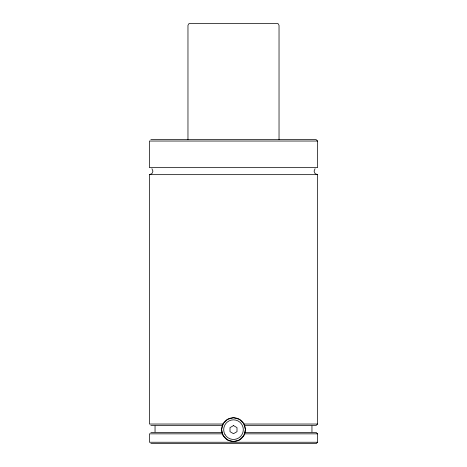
<?xml version="1.0" encoding="UTF-8"?>
<svg xmlns="http://www.w3.org/2000/svg" width="467" height="467" viewBox="0 0 467 467"><rect width="100%" height="100%" fill="white"/><g stroke="black" fill="none" stroke-linecap="round" stroke-linejoin="round"><path stroke-width="0.7" d="M315.085 168.68L314.058 171.155L315.085 173.631L317.56 174.658L317.56 424.036L316.159 425.437L244.282 425.437M244.655 432.442L316.159 432.442L317.56 433.843L317.56 442.249L316.159 443.65L150.841 443.65M223.092 424.036L149.44 424.036L149.44 174.658L151.915 173.631L152.942 171.155L151.915 168.68M150.841 139.633L316.159 139.633L317.56 141.034L317.56 167.653L149.44 167.653L149.44 141.034L317.56 141.034M149.44 174.658L317.56 174.658M243.908 424.036L317.56 424.036M150.841 425.437L222.718 425.437M150.841 432.442L222.345 432.442M222.718 433.843L149.44 433.843L149.44 442.249L317.56 442.249M244.282 433.843L317.56 433.843M311.956 425.997L311.956 431.882M279.032 139.528L279.032 25.451L278.42 23.963L276.931 23.35L190.069 23.35L188.58 23.963L187.968 25.451L187.968 139.528M155.044 425.997L155.044 431.882M223.185 423.686L221.591 429.64L223.185 435.594L227.546 439.955L233.5 441.548L239.454 439.955L243.815 435.594L245.408 429.64L243.815 423.686L239.454 419.325L233.5 417.731L227.546 419.325L223.185 423.686M233.5 425.595L229.998 427.62L229.998 431.66L233.5 433.685L237.002 431.66L237.002 427.62L233.5 425.595M223.185 435.594A11.908 11.908 0 0 0 243.815 435.594A11.908 11.908 0 0 0 233.5 417.731A11.908 11.908 0 0 0 223.185 435.594M225.006 434.543A9.807 9.807 0 0 0 241.994 434.543A9.807 9.807 0 0 0 233.5 419.833A9.807 9.807 0 0 0 225.006 434.543"/></g></svg>
